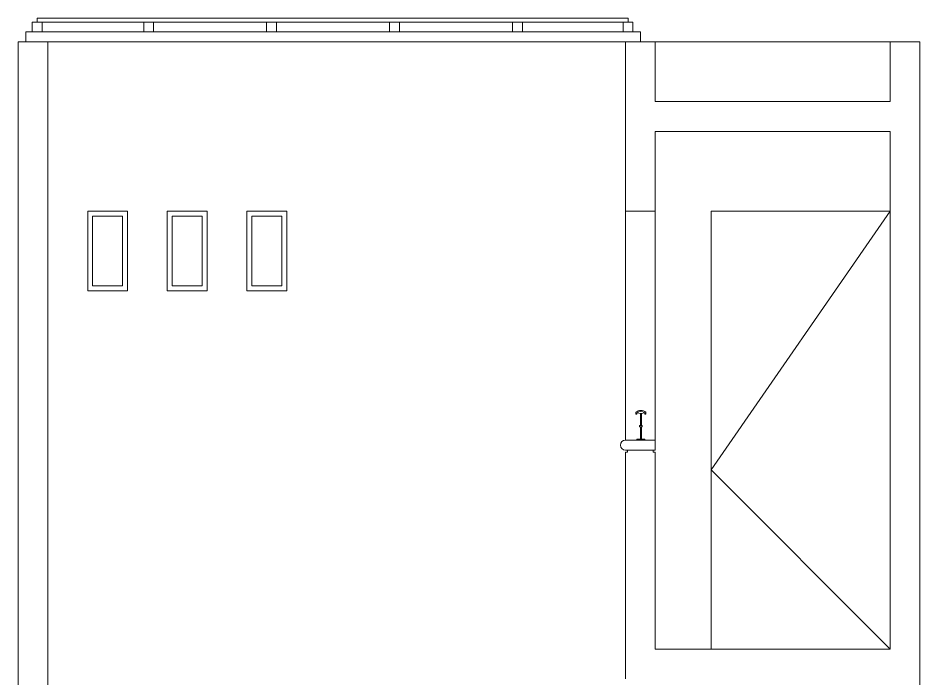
# Model space of a CAD drawing. Header units: millimetres. Extents: x 219.2 to 298.5, y 137.8 to 166.3.
# Drawn here: x 286.431 to 290.963, y 146.261 to 149.581 of the extents above; entities that cross this region are included whole.
import ezdxf

# ---------------------------------------------------------------- set-up
doc = ezdxf.new("R2010")
doc.units = ezdxf.units.MM
for name, color, linetype, lineweight in [('fach00', 33, 'Continuous', 0), ('fach20', 160, 'Continuous', 20), ('PLAFONES', 6, 'Continuous', 9)]:
    doc.layers.add(name, color=color, linetype=linetype, lineweight=lineweight)

msp = doc.modelspace()

# ---------------------------------------------------------------- linework, layer by layer
at = {"layer": 'fach00'}
for p, q in [((286.5272, 149.5613), (286.5272, 149.5813)), ((289.4958, 149.5813), (286.5272, 149.5813)), ((289.4958, 149.5613), (289.4958, 149.5813)), ((289.4958, 149.5613), (286.5272, 149.5613)), ((289.4831, 149.4613), (286.5806, 149.4613)), ((289.6331, 149.4613), (290.813, 149.4613)), ((286.7806, 148.6113), (286.7806, 148.2113)), ((286.9806, 148.6113), (286.7806, 148.6113)), ((286.9806, 148.6113), (286.9806, 148.2113)), ((287.1806, 148.6113), (287.1806, 148.2113)), ((287.3806, 148.6113), (287.1806, 148.6113)), ((287.3806, 148.6113), (287.3806, 148.2113)), ((287.7806, 148.6113), (287.5806, 148.6113)), ((287.5806, 148.6113), (287.5806, 148.2113)), ((287.7806, 148.6113), (287.7806, 148.2113)), ((289.4831, 148.6113), (289.4831, 147.4611)), ((289.6331, 148.6113), (289.6331, 147.4611)), ((289.913, 148.6113), (289.913, 146.4113)), ((289.913, 148.6113), (290.813, 148.6113)), ((289.913, 147.3113), (290.813, 148.6113)), ((286.9806, 148.2113), (286.7806, 148.2113)), ((287.3806, 148.2113), (287.1806, 148.2113)), ((287.7806, 148.2113), (287.5806, 148.2113)), ((289.5356, 147.5913), (289.5356, 147.6013)), ((289.5356, 147.5913), (289.5406, 147.5913)), ((289.5406, 147.5989), (289.5593, 147.5956)), ((289.5406, 147.5913), (289.5406, 147.5989)), ((289.5581, 147.5338), (289.5581, 147.5958)), ((289.5806, 147.5989), (289.562, 147.5956)), ((289.5631, 147.5338), (289.5631, 147.5958)), ((289.5806, 147.5913), (289.5806, 147.5989)), ((289.5806, 147.5913), (289.5856, 147.5913)), ((289.5856, 147.5913), (289.5856, 147.6013)), ((289.5541, 147.5338), (289.5672, 147.5338)), ((289.5541, 147.5278), (289.5541, 147.5338)), ((289.5541, 147.5278), (289.5672, 147.5278)), ((289.5581, 147.4661), (289.5581, 147.5278)), ((289.5631, 147.4661), (289.5631, 147.5278)), ((289.5672, 147.5278), (289.5672, 147.5338)), ((289.5406, 147.4661), (289.5406, 147.4611)), ((289.5406, 147.4661), (289.5806, 147.4661)), ((289.5806, 147.4661), (289.5806, 147.4611)), ((290.813, 146.4113), (289.913, 147.3113))]:
    msp.add_line(p, q, dxfattribs=at)
for points in [[(286.9556, 148.5863), (286.8056, 148.5863), (286.8056, 148.2363), (286.9556, 148.2363)], [(287.3556, 148.5863), (287.2056, 148.5863), (287.2056, 148.2363), (287.3556, 148.2363)], [(287.7556, 148.5863), (287.6056, 148.5863), (287.6056, 148.2363), (287.7556, 148.2363)]]:
    msp.add_lwpolyline(points, close=True, dxfattribs=at)
for radius, start, end in [(0.0384, 49.3694, 130.6306), (0.0334, 53.2054, 126.7946)]:
    msp.add_arc((289.5606, 147.5722), radius, start, end, dxfattribs=at)
at = {"layer": 'fach20'}
for p, q in [((286.4306, 149.4613), (286.4306, 143.9613)), ((286.5806, 149.4613), (286.4306, 149.4613)), ((286.5806, 149.4613), (286.5806, 143.9613)), ((289.4831, 149.4613), (289.4831, 148.6113)), ((289.4831, 149.4613), (289.6331, 149.4613)), ((289.6331, 149.1613), (289.6331, 149.4613)), ((290.813, 149.4613), (290.813, 149.1613)), ((290.813, 149.4613), (290.963, 149.4613)), ((290.963, 149.4613), (290.963, 143.9613)), ((289.6331, 149.1613), (290.813, 149.1613)), ((289.6331, 149.0113), (289.6331, 148.6113)), ((289.6331, 149.0113), (290.813, 149.0113)), ((290.813, 149.0113), (290.813, 146.4113)), ((289.4831, 148.6113), (289.6331, 148.6113)), ((289.4831, 147.4611), (289.6331, 147.4611)), ((289.6331, 147.4111), (289.6331, 147.4611)), ((289.4831, 147.4111), (289.6331, 147.4111)), ((289.4831, 147.4111), (289.6331, 147.4111)), ((289.4931, 147.4011), (289.4831, 147.4011)), ((289.4831, 146.2613), (289.4831, 147.4011)), ((289.4931, 147.4011), (289.4931, 147.4111)), ((289.6231, 147.4011), (289.6231, 147.4111)), ((289.6231, 147.4011), (289.6331, 147.4011)), ((289.6331, 146.4113), (289.6331, 147.4011)), ((289.6331, 146.4113), (290.813, 146.4113))]:
    msp.add_line(p, q, dxfattribs=at)
msp.add_arc((289.4831, 147.4361), 0.025, 90, 270, dxfattribs=at)
at = {"layer": 'PLAFONES'}
for points in [[(286.5022, 149.5113), (286.5522, 149.5113), (286.5522, 149.5613), (286.5022, 149.5613)], [(287.062, 149.5113), (287.112, 149.5113), (287.112, 149.5613), (287.062, 149.5613)], [(287.6798, 149.5113), (287.7298, 149.5113), (287.7298, 149.5613), (287.6798, 149.5613)], [(288.2976, 149.5113), (288.3476, 149.5113), (288.3476, 149.5613), (288.2976, 149.5613)], [(288.9154, 149.5113), (288.9654, 149.5113), (288.9654, 149.5613), (288.9154, 149.5613)], [(289.4708, 149.5113), (289.5208, 149.5113), (289.5208, 149.5613), (289.4708, 149.5613)], [(289.5581, 149.4613), (286.4692, 149.4613), (286.4692, 149.5113), (289.5581, 149.5113)]]:
    msp.add_lwpolyline(points, close=True, dxfattribs=at)

doc.saveas('drawing.dxf')
